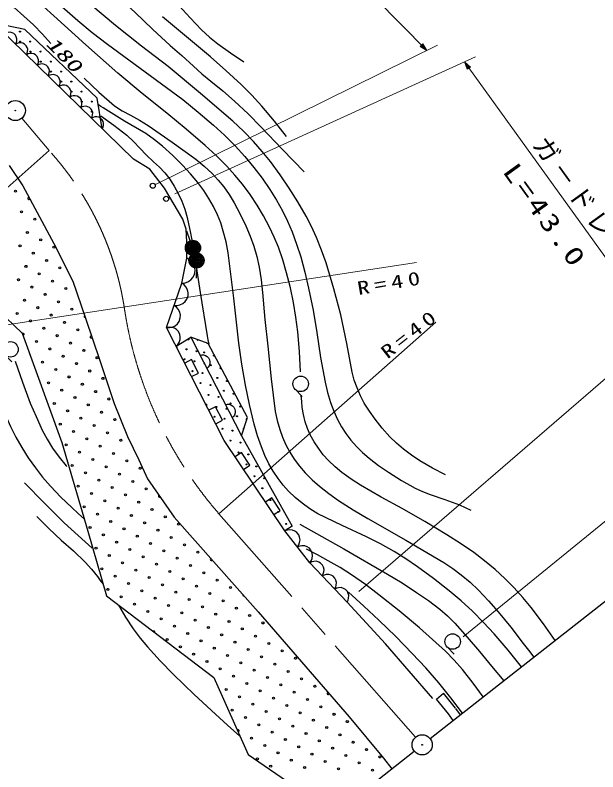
# Model space of a CAD drawing. Units: millimetres, scale not verified. Extents: x 40000 to 680000, y 20000 to 380000.
# Drawn here: x 466481 to 523999, y 243522 to 318230 of the extents above; entities that cross this region are included whole.
import ezdxf
from ezdxf.enums import TextEntityAlignment as Align

# ---------------------------------------------------------------- set-up
doc = ezdxf.new("R2010")
doc.units = ezdxf.units.MM
doc.header["$LTSCALE"] = 1000
doc.linetypes.add('CHAIN', pattern=[18.5, 12, -1.5, 3.5, -1.5])
for name, color, linetype, lineweight in [('M-BGD', 7, 'Continuous', 25), ('M-BGD-HTXT', 7, 'Continuous', 13), ('M-BMK', 2, 'CHAIN', 13), ('M-OTRS', 6, 'Continuous', 25)]:
    doc.layers.add(name, color=color, linetype=linetype, lineweight=lineweight)
doc.layers.add('M-BMK-SRVR', color=7, linetype='Continuous')
doc.styles.add('ＭＳ ゴシック', font='')
doc.styles.get('ＭＳ ゴシック').set_extended_font_data('MS Gothic')

# ---------------------------------------------------------------- blocks, each defined once
blk = doc.blocks.new('BUHIN206')
at = {"color": 3, "linetype": 'Continuous', "lineweight": 25}
for radius in [995, 30]:
    blk.add_circle((0, 0), radius, dxfattribs=at)
blk = doc.blocks.new('BUHIN208')
at = {"color": 7, "linetype": 'Continuous', "lineweight": 25}
blk.add_lwpolyline([(20, -892), (224, -820), (395, -709), (588, -531), (690, -332), (752, -121), (746, 155), (674, 363), (563, 557), (363, 727), (187, 825), (-20, 892)], dxfattribs=at)
blk = doc.blocks.new('BUHIN209')
at = {"color": 7, "linetype": 'Continuous', "lineweight": 25}
blk.add_lwpolyline([(-66, -996), (168, -937), (370, -830), (602, -650), (736, -439), (827, -210), (847, 99), (788, 338), (683, 565), (477, 774), (290, 901), (66, 996)], dxfattribs=at)
blk = doc.blocks.new('BUHIN211')
at = {"color": 7, "linetype": 'Continuous', "lineweight": 25}
blk.add_lwpolyline([(-1016, -562), (-811, -753), (-579, -884), (-257, -998), (33, -996), (314, -940), (629, -766), (826, -558), (982, -313), (1056, 20), (1064, 283), (1016, 562)], dxfattribs=at)
blk = doc.blocks.new('BUHIN217')
at = {"color": 7, "linetype": 'Continuous', "lineweight": 25}
blk.add_lwpolyline([(49, -746), (217, -679), (357, -580), (511, -423), (590, -253), (634, -74), (619, 157), (551, 329), (451, 487), (277, 621), (126, 698), (-49, 746)], dxfattribs=at)
blk = doc.blocks.new('BUHIN218')
at = {"color": 7, "linetype": 'Continuous', "lineweight": 25}
blk.add_lwpolyline([(-106, -742), (637, -848), (848, 637), (106, 742)], dxfattribs=at)
blk = doc.blocks.new('BUHIN219')
at = {"color": 7, "linetype": 'Continuous', "lineweight": 25}
blk.add_lwpolyline([(-192, -725), (532, -917), (917, 532), (192, 725)], dxfattribs=at)
blk = doc.blocks.new('BUHIN223')
at = {"color": 7, "linetype": 'Continuous', "lineweight": 25}
blk.add_lwpolyline([(191, 725), (343, 623), (461, 499), (584, 319), (629, 137), (635, -47), (576, -272), (480, -429), (351, -566), (154, -665), (-10, -715), (-191, -725)], dxfattribs=at)
blk = doc.blocks.new('BUHIN23')
at = {"color": 7, "linetype": 'Continuous', "lineweight": 25}
for radius in [746, 660, 574, 484, 398, 292, 202, 116, 22.5]:
    blk.add_circle((0, 0), radius, dxfattribs=at)
blk = doc.blocks.new('BUHIN200')
at = {"color": 7, "linetype": 'Continuous', "lineweight": 25}
blk.add_circle((0, 0), 249, dxfattribs=at)
blk = doc.blocks.new('BUHIN25')
at = {"color": 7, "linetype": 'Continuous', "lineweight": 25}
blk.add_line((-764, -31), (-723, -1026), dxfattribs=at)
blk.add_circle((0, 0), 765, dxfattribs=at)

msp = doc.modelspace()

# ---------------------------------------------------------------- linework, layer by layer
at = {"layer": 'M-BGD'}
for p, q in [((478157, 304011), (463054, 318738)), ((467428, 316812), (464381, 317444)), ((474590, 310036), (467428, 316812)), ((475085, 307006), (474590, 310036)), ((465876, 303391), (467228, 301362)), ((479780, 303017), (478157, 304011)), ((481237, 301163), (479780, 303017)), ((467228, 301362), (470291, 295698)), ((483025, 298082), (481237, 301163)), ((483357, 297089), (483025, 298082)), ((483423, 295863), (483357, 297089)), ((483768, 295954), (483415, 296890)), ((483419, 294241), (483423, 295863)), ((470291, 295698), (472160, 291959)), ((484157, 294724), (483849, 295675)), ((484044, 294503), (484059, 293503)), ((482946, 291769), (483419, 294241)), ((484372, 293260), (484352, 292260)), ((472160, 291959), (473433, 288300)), ((481425, 287382), (482946, 291769)), ((464732, 289138), (467167, 286837)), ((473433, 288300), (474825, 284124)), ((487124, 276235), (481425, 287382)), ((467167, 286837), (471095, 276039)), ((482367, 285539), (483811, 286436)), ((483811, 286436), (488808, 276705)), ((485521, 285812), (483811, 286436)), ((489433, 278514), (485521, 285812)), ((474825, 284124), (476256, 279891)), ((476256, 279891), (477569, 276630)), ((488808, 276705), (489433, 278514)), ((477569, 276630), (478682, 274323)), ((488808, 276705), (493838, 267763)), ((471095, 276039), (473663, 267269)), ((493107, 267309), (487124, 276235)), ((478682, 274323), (479557, 272453)), ((479557, 272453), (482182, 268675)), ((513746, 251758), (536316, 269493)), ((482182, 268675), (490478, 259310)), ((493838, 267763), (493107, 267309)), ((473663, 267269), (475497, 260905)), ((495574, 264168), (493107, 267309)), ((499242, 260269), (495574, 264168)), ((475497, 260905), (486101, 252835)), ((503031, 256159), (499242, 260269)), ((490478, 259310), (499445, 248969)), ((507723, 250758), (503031, 256159)), ((486101, 252835), (489495, 245238)), ((507444, 246806), (513746, 251758)), ((508072, 250714), (508772, 251280)), ((509958, 249810), (508772, 251280)), ((509257, 249245), (508072, 250714)), ((510434, 249155), (509987, 249773)), ((499445, 248969), (502852, 244882)), ((509725, 248599), (509257, 249245)), ((484106, 228467), (505872, 245570)), ((489495, 245238), (493797, 242270)), ((502852, 244882), (503659, 243832))]:
    msp.add_line(p, q, dxfattribs=at)
for points in [[(458273, 338599), (461605, 334930), (464986, 331295), (467701, 328532), (470467, 325802), (472283, 324041), (474147, 322316), (476257, 320431), (478331, 318497), (480039, 316842), (481788, 315231), (482950, 314239), (484081, 313194), (484913, 312432), (485792, 311708), (486983, 310750), (488134, 309745), (489467, 308480), (490765, 307163), (492880, 304970), (495005, 302775)], [(445725, 338312), (447620, 337128), (449492, 335887), (450715, 335004), (451910, 334068), (453070, 333071), (454197, 332022), (455463, 330771), (456683, 329479), (459577, 326021), (462527, 322588), (463442, 321609), (464400, 320673), (466370, 318995), (468305, 317267), (469170, 316364), (470011, 315437)], [(468257, 332964), (470335, 330786), (472461, 328646), (474066, 327132), (475713, 325662), (478126, 323560), (480496, 321416), (481597, 320316), (482663, 319164), (483749, 317949), (484884, 316770), (485668, 316060), (486491, 315395), (487749, 314495), (489050, 313634)], [(494643, 283031), (494542, 285007), (494381, 286980), (494200, 288417), (493959, 289845), (493649, 291322), (493277, 292797), (492900, 294061), (492463, 295315), (492053, 296323), (491588, 297308), (491003, 298402), (490365, 299466), (489666, 300515), (488914, 301535), (488174, 302438), (487381, 303311), (486337, 304358), (485252, 305364), (483371, 306978), (481454, 308543), (479023, 310493), (476631, 312488), (473448, 315293), (470293, 318154), (468273, 320022)], [(471075, 319068), (472655, 317688), (474096, 316500), (475583, 315353), (479324, 312647), (483030, 309891), (484555, 308662), (486049, 307381), (487134, 306377), (488184, 305323), (489137, 304274), (490045, 303185), (490855, 302120), (491621, 301012), (492266, 299978), (492859, 298912), (493365, 297890), (493816, 296844), (494269, 295625), (494668, 294377), (495088, 292842), (495452, 291283), (495883, 289108), (496256, 286914), (496637, 284445), (497077, 281987), (497320, 280972), (497622, 279972), (497937, 279124), (498307, 278301), (498687, 277596), (499119, 276922), (499615, 276267), (500164, 275642), (500770, 275041), (501422, 274480), (502356, 273781), (503334, 273124), (504630, 272302), (505954, 271535), (506691, 271187), (507453, 270894), (508906, 270412), (510336, 269875), (510901, 269624), (511471, 269360)], [(508976, 272837), (507685, 273512), (506415, 274244), (505597, 274787), (504806, 275385), (504124, 275972), (503477, 276611), (502725, 277454), (502018, 278338), (501457, 279116), (500948, 279927), (500562, 280661), (500230, 281421), (499960, 282193), (499744, 282992), (499217, 285819), (498629, 288642), (497930, 291203), (497170, 293761), (496726, 295037), (496225, 296291), (495741, 297357), (495204, 298395), (494394, 299784), (493531, 301144), (492634, 302479), (491688, 303776), (490876, 304776), (490010, 305746), (489006, 306779), (487953, 307775), (484784, 310483), (481573, 313146), (478956, 315150), (476373, 317203), (473947, 319259)], [(493262, 306253), (492079, 307761), (490843, 309238), (489836, 310332), (488785, 311385), (487294, 312761), (485756, 314100), (483390, 316095), (481012, 318077)], [(473283, 312021), (474757, 310619), (476273, 309262), (477052, 308780), (477876, 308342), (478755, 307860), (479608, 307324), (481972, 305692), (484311, 304004), (485135, 303318), (485919, 302587), (486523, 301948), (487081, 301271), (487613, 300511), (488101, 299709), (488706, 298576), (489256, 297418), (489674, 296424), (490036, 295410), (490329, 294392), (490564, 293360), (490767, 292108), (490911, 290838), (491136, 288187), (491421, 285546), (491755, 282325), (492149, 279110), (492341, 278210), (492592, 277326), (492869, 276555), (493206, 275795), (493596, 275072), (494038, 274380), (494548, 273699), (495105, 273057), (495789, 272367), (496516, 271719), (497431, 270993), (498383, 270315), (499831, 269389), (501301, 268520), (505057, 266388), (508798, 264195), (509669, 263614), (510505, 262982), (511381, 262236), (512218, 261444), (513210, 260413), (514164, 259335), (515423, 257795), (516642, 256210), (517153, 255529), (517667, 254839)], [(516478, 253905), (515152, 255542), (513778, 257142), (512720, 258275), (511612, 259373), (510491, 260397), (509323, 261383), (507773, 262599), (506187, 263765), (505052, 264544), (503882, 265272), (502541, 266025), (501164, 266728), (498750, 267833), (496354, 268996), (495573, 269494), (494823, 270045), (494129, 270622), (493469, 271250), (492929, 271841), (492428, 272479), (491950, 273194), (491522, 273942), (491128, 274753), (490784, 275596), (490404, 276712), (490078, 277856), (489622, 279777), (489225, 281710), (488859, 283764), (488550, 285835), (488055, 290301), (487500, 294756), (487296, 295836), (487031, 296914), (486773, 297723), (486457, 298511), (486058, 299340), (485604, 300142), (485092, 300933), (484526, 301696), (483790, 302578), (483002, 303429), (482044, 304373), (481038, 305280), (480230, 305934), (479388, 306538), (477269, 307775), (475181, 309063), (474949, 309217), (474708, 309378)], [(474946, 308289), (476235, 307358), (477505, 306365), (478171, 305747), (478794, 305087), (479439, 304404), (480127, 303763), (480716, 303236), (481267, 302662), (481737, 302029), (482165, 301349), (482584, 300612), (482948, 299849), (483233, 299063), (483461, 298258), (483801, 296709), (484084, 295139), (484731, 290861), (485440, 286573), (485516, 286160), (485594, 285738)], [(482946, 291769), (483248, 291807), (483517, 291909), (483836, 292098), (484036, 292342), (484184, 292615), (484258, 292998), (484221, 293306), (484124, 293606), (483899, 293899), (483685, 294088), (483419, 294241)], [(482367, 285539), (482544, 285717), (482667, 285919), (482778, 286202), (482785, 286462), (482743, 286713), (482597, 286999), (482418, 287180), (482203, 287326), (481909, 287402), (481675, 287417), (481425, 287382)], [(466487, 284068), (467205, 281993), (467979, 279937), (468543, 278592), (469162, 277272), (469642, 276371), (470179, 275492), (470826, 274594), (471526, 273724), (471545, 273701), (471570, 273670)], [(463942, 283568), (464471, 281764), (465057, 279980), (465511, 278794), (466021, 277631), (466553, 276567), (467139, 275531), (467780, 274518), (468477, 273531), (469197, 272612), (469969, 271724), (471008, 270647), (472092, 269611), (472710, 269041), (473332, 268475)], [(519775, 256495), (518620, 258138), (517417, 259744), (516598, 260737), (515732, 261693), (514814, 262615), (513853, 263494), (512824, 264354), (511757, 265164), (510452, 266072), (509105, 266935), (506907, 268248), (504680, 269507), (502623, 270635), (500585, 271821), (499650, 272425), (498742, 273083), (498062, 273643), (497423, 274249), (496897, 274835), (496410, 275468), (495988, 276114), (495611, 276800), (495330, 277431), (495102, 278091), (494934, 278787), (494824, 279506), (494764, 280094), (494715, 280694)], [(467408, 272067), (469342, 270072), (471325, 268113), (472692, 266842), (474088, 265608)], [(468637, 268728), (469809, 267544), (471023, 266401), (472237, 265338), (473405, 264235), (474029, 263538), (474608, 262799), (474882, 262429), (475160, 262048)], [(494577, 267984), (498919, 265537), (503246, 263051), (504687, 262173), (506104, 261238), (507274, 260433), (508403, 259583), (509158, 258918), (509874, 258207), (511106, 256836), (512300, 255416), (513511, 253968), (514720, 252523)], [(512678, 250918), (511680, 252283), (510630, 253616), (509817, 254535), (508953, 255422), (507690, 256606), (506379, 257753), (504398, 259404), (502378, 261007), (501051, 262017), (499681, 262984), (498551, 263698), (497379, 264367), (496312, 264938), (495227, 265500)], [(510651, 249326), (509501, 250846), (508305, 252328), (507021, 253791), (505686, 255221), (504056, 256880), (502375, 258504), (500890, 259887), (499392, 261258)], [(476672, 259969), (477375, 258781), (478127, 257629), (478813, 256723), (479548, 255852), (480804, 254482), (482110, 253147), (484155, 251169), (486243, 249234), (487449, 248138), (488665, 247040)]]:
    msp.add_lwpolyline(points, dxfattribs=at)
for centre, radius in [((466963, 316611), 49.8), ((466976, 315611), 49.8), ((467976, 315624), 49.8), ((467989, 314624), 49.8), ((468989, 314637), 49.8), ((469001, 313637), 49.8), ((470001, 313649), 49.8), ((470014, 312649), 49.8), ((471014, 312662), 49.8), ((471026, 311662), 49.8), ((472026, 311675), 49.8), ((472039, 310675), 49.8), ((473039, 310687), 49.8), ((473051, 309688), 49.8), ((474051, 309700), 49.8), ((474064, 308700), 49.8), ((466514, 300854), 99.5), ((467101, 298816), 99.5), ((468414, 298090), 99.5), ((467689, 296778), 99.5), ((469002, 296052), 99.5), ((466963, 295465), 99.5), ((470315, 295327), 99.5), ((468276, 294739), 99.5), ((469589, 294014), 99.5), ((467551, 293426), 99.5), ((470902, 293288), 99.5), ((466825, 292113), 99.5), ((468864, 292701), 99.5), ((468138, 291388), 99.5), ((470177, 291975), 99.5), ((469451, 290662), 99.5), ((471490, 291250), 99.5), ((467413, 290075), 99.5), ((470764, 289937), 99.5), ((468726, 289350), 99.5), ((472077, 289212), 99.5), ((466687, 288762), 99.5), ((470039, 288624), 99.5), ((468000, 288037), 99.5), ((471352, 287899), 99.5), ((469313, 287311), 99.5), ((472665, 287173), 99.5), ((470626, 286586), 99.5), ((483590, 286218), 49.8), ((468588, 285998), 99.5), ((471939, 285860), 99.5), ((469901, 285273), 99.5), ((471214, 284547), 99.5), ((473252, 285135), 99.5), ((483396, 285237), 49.8), ((484377, 285043), 49.8), ((485149, 284927), 49.8), ((486101, 284621), 49.8), ((469175, 283960), 99.5), ((472527, 283822), 99.5), ((474565, 284409), 99.5), ((483203, 284256), 49.8), ((484184, 284062), 49.8), ((470488, 283234), 99.5), ((473840, 283097), 99.5), ((485795, 283669), 49.8), ((486747, 283363), 49.8), ((471801, 282509), 99.5), ((475152, 282371), 99.5), ((483990, 283081), 49.8), ((484971, 282887), 49.8), ((486441, 282411), 49.8), ((469763, 281922), 99.5), ((473114, 281784), 99.5), ((484777, 281906), 49.8), ((485758, 281712), 49.8), ((487393, 282105), 49.8), ((471076, 281196), 99.5), ((474427, 281058), 99.5), ((487087, 281153), 49.8), ((472389, 280471), 99.5), ((475740, 280333), 99.5), ((485564, 280731), 49.8), ((486546, 280538), 49.8), ((488039, 280847), 49.8), ((470350, 279883), 99.5), ((473702, 279745), 99.5), ((486352, 279557), 49.8), ((487333, 279363), 49.8), ((487733, 279895), 49.8), ((488685, 279589), 49.8), ((471663, 279158), 99.5), ((475014, 279020), 99.5), ((488379, 278637), 49.8), ((470938, 277845), 99.5), ((472976, 278432), 99.5), ((476327, 278294), 99.5), ((486158, 278575), 49.8), ((487139, 278382), 49.8), ((472251, 277119), 99.5), ((474289, 277707), 99.5), ((486945, 277401), 49.8), ((487926, 277207), 49.8), ((473564, 276394), 99.5), ((475602, 276981), 99.5), ((471525, 275807), 99.5), ((474876, 275669), 99.5), ((476915, 276256), 99.5), ((487733, 276226), 49.8), ((488714, 276032), 49.8), ((472838, 275081), 99.5), ((476189, 274943), 99.5), ((488520, 275051), 49.8), ((474151, 274356), 99.5), ((477502, 274218), 99.5), ((489501, 274857), 49.8), ((472113, 273768), 99.5), ((475464, 273630), 99.5), ((478815, 273492), 99.5), ((489307, 273876), 49.8), ((490288, 273683), 49.8), ((473426, 273043), 99.5), ((476777, 272905), 99.5), ((490095, 272701), 49.8), ((474738, 272317), 99.5), ((478090, 272179), 99.5), ((491076, 272508), 49.8), ((472700, 271730), 99.5), ((476051, 271592), 99.5), ((479403, 271454), 99.5), ((490882, 271527), 49.8), ((474013, 271004), 99.5), ((477364, 270866), 99.5), ((473288, 269691), 99.5), ((475326, 270279), 99.5), ((478677, 270141), 99.5), ((491669, 270352), 49.8), ((474601, 268966), 99.5), ((476639, 269553), 99.5), ((479990, 269416), 99.5), ((492456, 269177), 49.8), ((475913, 268241), 99.5), ((477952, 268828), 99.5), ((479265, 268103), 99.5), ((481303, 268690), 99.5), ((473875, 267653), 99.5), ((477226, 267515), 99.5), ((480578, 267377), 99.5), ((482616, 267965), 99.5), ((493244, 268002), 49.8), ((475188, 266928), 99.5), ((478539, 266790), 99.5), ((481891, 266652), 99.5), ((476501, 266202), 99.5), ((479852, 266064), 99.5), ((483203, 265926), 99.5), ((474463, 265615), 99.5), ((477814, 265477), 99.5), ((481165, 265339), 99.5), ((484516, 265201), 99.5), ((475775, 264889), 99.5), ((479127, 264751), 99.5), ((482478, 264613), 99.5), ((477088, 264164), 99.5), ((480440, 264026), 99.5), ((483791, 263888), 99.5), ((475050, 263576), 99.5), ((478401, 263438), 99.5), ((481753, 263300), 99.5), ((485104, 263162), 99.5), ((476363, 262851), 99.5), ((477676, 262126), 99.5), ((479714, 262713), 99.5), ((483065, 262575), 99.5), ((486417, 262437), 99.5), ((475637, 261538), 99.5), ((478989, 261400), 99.5), ((481027, 261988), 99.5), ((484378, 261850), 99.5), ((487730, 261712), 99.5), ((476950, 260813), 99.5), ((480302, 260675), 99.5), ((482340, 261262), 99.5), ((485691, 261124), 99.5), ((478263, 260087), 99.5), ((481615, 259949), 99.5), ((483653, 260537), 99.5), ((487004, 260399), 99.5), ((479576, 259362), 99.5), ((482927, 259224), 99.5), ((484966, 259811), 99.5), ((488317, 259673), 99.5), ((480889, 258636), 99.5), ((484240, 258498), 99.5), ((486279, 259086), 99.5), ((489630, 258948), 99.5), ((482202, 257911), 99.5), ((485553, 257773), 99.5), ((487592, 258360), 99.5), ((490943, 258222), 99.5), ((483515, 257185), 99.5), ((486866, 257047), 99.5), ((488905, 257635), 99.5), ((490217, 256909), 99.5), ((481477, 256598), 99.5), ((484828, 256460), 99.5), ((488179, 256322), 99.5), ((491530, 256184), 99.5), ((482790, 255872), 99.5), ((486141, 255735), 99.5), ((489492, 255597), 99.5), ((492843, 255459), 99.5), ((484102, 255147), 99.5), ((487454, 255009), 99.5), ((490805, 254871), 99.5), ((494156, 254733), 99.5), ((485415, 254422), 99.5), ((488767, 254284), 99.5), ((492118, 254146), 99.5), ((486728, 253696), 99.5), ((490079, 253558), 99.5), ((493431, 253420), 99.5), ((488041, 252971), 99.5), ((491392, 252833), 99.5), ((494744, 252695), 99.5), ((489354, 252245), 99.5), ((492705, 252107), 99.5), ((496057, 251969), 99.5), ((487316, 251658), 99.5), ((488629, 250932), 99.5), ((490667, 251520), 99.5), ((494018, 251382), 99.5), ((489942, 250207), 99.5), ((491980, 250794), 99.5), ((495331, 250656), 99.5), ((487903, 249619), 99.5), ((491254, 249481), 99.5), ((493293, 250069), 99.5), ((496644, 249931), 99.5), ((489216, 248894), 99.5), ((492567, 248756), 99.5), ((494606, 249344), 99.5), ((497957, 249206), 99.5), ((490529, 248169), 99.5), ((493880, 248031), 99.5), ((495919, 248618), 99.5), ((499270, 248480), 99.5), ((491842, 247443), 99.5), ((495193, 247305), 99.5), ((497232, 247893), 99.5), ((489804, 246856), 99.5), ((493155, 246718), 99.5), ((496506, 246580), 99.5), ((498544, 247167), 99.5), ((499857, 246442), 99.5), ((491116, 246130), 99.5), ((494468, 245992), 99.5), ((497819, 245854), 99.5), ((501170, 245716), 99.5), ((492429, 245405), 99.5), ((495781, 245267), 99.5), ((499132, 245129), 99.5), ((502483, 244991), 99.5), ((490391, 244817), 99.5), ((493742, 244679), 99.5), ((497094, 244541), 99.5), ((500445, 244403), 99.5), ((491704, 244092), 99.5), ((495055, 243954), 99.5), ((498406, 243816), 99.5), ((501758, 243678), 99.5)]:
    msp.add_circle(centre, radius, dxfattribs=at)
for centre, radius, start, end in [((467827, 300129), 99.5, 81.34508, 335.45204), ((473390, 288486), 99.5, 121.28464, 277.07155), ((467275, 286724), 99.5, 250.79283, 149.18651), ((473977, 286448), 99.5, 64.63116, 332.23957), ((484503, 286185), 49.8, 161.13062, 338.7278), ((482415, 285431), 49.8, 305.13195, 109.02707), ((485455, 285879), 49.8, 214.10083, 285.7576), ((467862, 284685), 99.5, 345.34073, 54.63861), ((485165, 283868), 49.8, 155.37481, 258.98789), ((485371, 279750), 49.8, 246.03792, 168.12111), ((489331, 278331), 49.8, 23.07701, 298.8085), ((489025, 277379), 49.8, 53.05397, 268.83155), ((491863, 271333), 49.8, 154.12075, 264.59403), ((480716, 270728), 99.5, 105.39202, 324.18637), ((485829, 264475), 99.5, 98.14168, 344.92748), ((489043, 260986), 99.5, 153.33254, 289.73663), ((480164, 257323), 99.5, 336.55763, 128.89956), ((497369, 251244), 99.5, 79.2828, 2.58017), ((488491, 247581), 99.5, 271.25303, 136.89888), ((500583, 247755), 99.5, 204.79983, 234.82179)]:
    msp.add_arc(centre, radius, start, end, dxfattribs=at)
at = {"layer": 'M-BGD-HTXT'}
for p, q in [((507106, 314737), (485202, 337068)), ((480403, 301550), (508157, 315256)), ((482244, 300595), (511907, 314097)), ((510828, 313606), (530052, 286939)), ((469841, 304855), (447229, 284862)), ((447229, 284862), (506110, 293811)), ((508011, 287902), (486591, 269009)), ((500406, 261316), (530579, 287395)), ((510691, 256868), (532332, 274459))]:
    msp.add_line(p, q, dxfattribs=at)
for points in [[(507106, 314737), (506714, 315404), (506447, 315141)], [(506998, 314847), (506520, 315147), (506707, 315331)], [(506945, 314900), (506559, 315147), (506707, 315291)], [(506892, 314955), (506599, 315146), (506706, 315251)], [(506839, 315009), (506639, 315146), (506706, 315212)], [(510828, 313606), (511115, 312888), (511419, 313107)], [(510918, 313481), (511346, 313112), (511133, 312959)], [(510962, 313420), (511307, 313119), (511139, 312998)], [(511007, 313358), (511268, 313125), (511146, 313037)], [(511051, 313297), (511228, 313131), (511152, 313076)]]:
    msp.add_lwpolyline(points, close=True, dxfattribs=at)
for points in [[(507052, 314792), (506480, 315147), (506707, 315371), (507050, 314793)], [(506692, 315159), (506785, 315064), (506679, 315145), (506705, 315172), (506785, 315064)], [(510873, 313543), (511385, 313106), (511127, 312919), (510874, 313542)], [(511174, 313127), (511096, 313235), (511189, 313138), (511159, 313116), (511096, 313235)]]:
    msp.add_lwpolyline(points, dxfattribs=at)
at = {"layer": 'M-BMK'}
for p, q in [((467144, 308044), (469841, 304855)), ((505998, 246939), (486591, 269009))]:
    msp.add_line(p, q, dxfattribs=at)
for centre, radius, start, end in [((447619, 284701), 30000, 9.0585, 42.20625), ((516826, 295197), 40000, 188.29828, 220.89731)]:
    msp.add_arc(centre, radius, start, end, dxfattribs=at)
at = {"layer": 'M-OTRS'}
for radius in [995, 30]:
    msp.add_circle((506658, 246188), radius, dxfattribs=at)

# ---------------------------------------------------------------- block references
at = {"layer": 'M-BGD', "rotation": 41.95014}
for name, p in [('BUHIN217', (465986, 315878)), ('BUHIN217', (467057, 314834)), ('BUHIN217', (468127, 313791)), ('BUHIN217', (469198, 312747)), ('BUHIN217', (470268, 311703)), ('BUHIN217', (471339, 310659)), ('BUHIN217', (472409, 309615)), ('BUHIN217', (473480, 308572)), ('BUHIN217', (474550, 307528)), ('BUHIN200', (480064, 301391)), ('BUHIN200', (481378, 300095)), ('BUHIN23', (484032, 295253)), ('BUHIN23', (484387, 294010)), ('BUHIN211', (482566, 290672)), ('BUHIN211', (481806, 288479)), ('BUHIN25', (466021, 285234)), ('BUHIN223', (485061, 284004)), ('BUHIN219', (483557, 283213)), ('BUHIN25', (494665, 281826)), ('BUHIN219', (485935, 278561)), ('BUHIN223', (487559, 279138)), ('BUHIN218', (488620, 274004)), ('BUHIN218', (491611, 269540)), ('BUHIN209', (493724, 266523)), ('BUHIN209', (494957, 264953)), ('BUHIN208', (496186, 263518)), ('BUHIN208', (497408, 262218)), ('BUHIN208', (498631, 260919)), ('BUHIN25', (509664, 256385))]:
    msp.add_blockref(name, p, dxfattribs=at)
at = {"layer": 'M-BMK-SRVR', "rotation": 41.95014}
msp.add_blockref('BUHIN206', (466498, 308807), dxfattribs=at)

# ---------------------------------------------------------------- texts
at = {"layer": 'M-BGD-HTXT', "style": 'ＭＳ ゴシック', "oblique": 15, "width": 1.5}
msp.add_text('180', height=1320, rotation=314.4, dxfattribs=at).set_placement((469151, 315054), align=Align.BOTTOM_LEFT)
at = {"layer": 'M-BGD-HTXT', "attachment_point": 7, "style": 'ＭＳ ゴシック'}
for s, insert, char_height, rotation in [('\\T1.2;ガ－ドレ－ル', (517374, 305381), 1833, 305.8), ('\\T1.2;\\W1.35;L=43.0', (514498, 302777), 1833, 305.8), ('\\T1.39;\\W1.35;R=40', (500376, 290574), 1320, 9.7), ('\\T1.39;\\W1.35;R=40', (503249, 284211), 1320, 38.1)]:
    msp.add_mtext(s, dxfattribs=dict(at, insert=insert, char_height=char_height, rotation=rotation))

doc.saveas('drawing.dxf')
